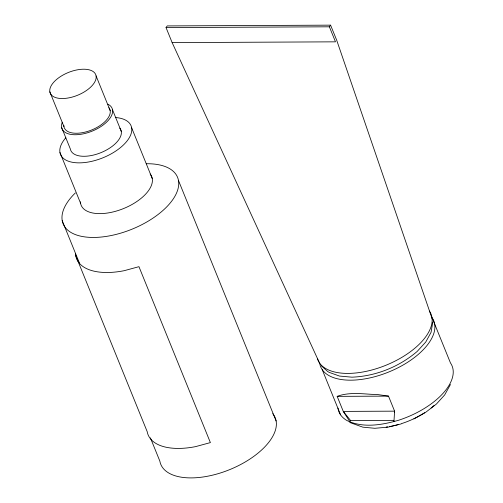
<?xml version="1.0" encoding="UTF-8"?>
<svg xmlns="http://www.w3.org/2000/svg" width="503" height="503" viewBox="0 0 503 503"><rect width="100%" height="100%" fill="white"/><g stroke="black" fill="none" stroke-linecap="round" stroke-linejoin="round"><path stroke-width="0.75" d="M393.956 421.407L394.597 411.158L388.492 396.119L377.156 394.49L371.396 394.327C360.098 393.585 347.931 392.302 337.173 396.364L343.279 411.404L349.837 421.615L350.604 420.552L393.943 420.351M432.787 322.083L431.052 332.351L425.727 342.078L417.119 351.49C399.005 366.92 375.722 376.257 351.911 377.175L339.487 376.055L329.314 372.421L327.811 371.616L321.448 365.939M450.455 384.493L444.671 394.93L436.415 404.041L425.507 412.447L413.881 418.917M319.487 362.915L172.145 42.61L166.04 27.571L167.241 25.923L330.584 25.15L336.689 40.19L432.083 318.562M166.04 27.571L329.383 26.804L330.584 25.15M388.423 427.053L401.231 423.903M387.951 427.141L374.829 428.298L362.833 427.16L349.748 422.476M172.145 42.61L335.488 41.837L329.383 26.804M337.173 396.364L388.492 396.119M350.604 420.552L343.279 411.404L394.597 411.158L394.616 412.693M322.234 369.68L340.569 414.83M178.49 180.52L276.122 420.973M131.641 127.768L152.258 178.54M112.527 109.805L121.273 131.352M96.086 75.896A24.565 12.286 -22.1 0 1 63.277 98.519A24.565 12.286 -22.1 0 1 59.511 77.217A24.565 12.286 -22.1 0 1 96.086 75.896L110.182 110.616M49.835 91.854L63.931 126.58M61.586 127.391L70.332 148.932A27.061 13.531 -22.1 0 0 101.505 152.422A27.061 13.531 -22.1 0 0 119.783 128.146M59.964 152.51L80.581 203.281M62.215 220.654L79.619 263.515M150.41 437.862L159.847 461.106A61.762 30.884 -22.1 0 0 231.003 469.079A61.762 30.884 -22.1 0 0 272.727 413.655M75.758 255.706L147.19 431.631A61.762 30.884 -22.1 0 0 195.566 446.626L210.386 442.602L138.954 266.678L124.134 270.702A61.762 30.884 -22.1 0 1 75.525 253.65M337.966 408.065A61.039 30.52 -22.1 0 0 347.001 420.571C363.16 428.286 381.783 425.029 398.319 420.332A61.039 30.52 -22.1 0 0 450.481 362.971L432.146 317.821A61.039 30.52 -22.1 0 1 388.153 372.239A61.039 30.52 -22.1 0 1 319.631 362.908M429.399 311.055A61.039 30.52 -22.1 0 1 388.096 364.354A61.039 30.52 -22.1 0 1 317.538 359.004M433.982 405.55A49.615 24.804 -22.1 0 1 431.109 408.008M424.639 412.705A49.615 24.804 -22.1 0 1 401.52 423.614M398.464 424.538A49.615 24.804 -22.1 0 1 389.316 426.619M387.738 426.877A49.615 24.804 -22.1 0 1 386.159 427.097M146.291 163.739A61.762 30.884 -22.1 0 1 170.511 202.64A61.762 30.884 -22.1 0 1 86.686 237.127A61.762 30.884 -22.1 0 1 75.375 192.913M150.164 174.032A38.077 19.039 -22.1 0 1 123.128 208.732A38.077 19.039 -22.1 0 1 80.43 201.829M107.919 104.209A27.061 13.531 -22.1 0 1 91.665 131.327A27.061 13.531 -22.1 0 1 62.303 122.229M115.313 117.513A38.077 19.039 -22.1 0 1 125.964 142.311A38.077 19.039 -22.1 0 1 76.01 162.752A38.077 19.039 -22.1 0 1 65.83 137.753M108.83 107.705A24.565 12.286 -22.1 0 1 91.043 130.233A24.565 12.286 -22.1 0 1 63.831 125.253"/></g></svg>
